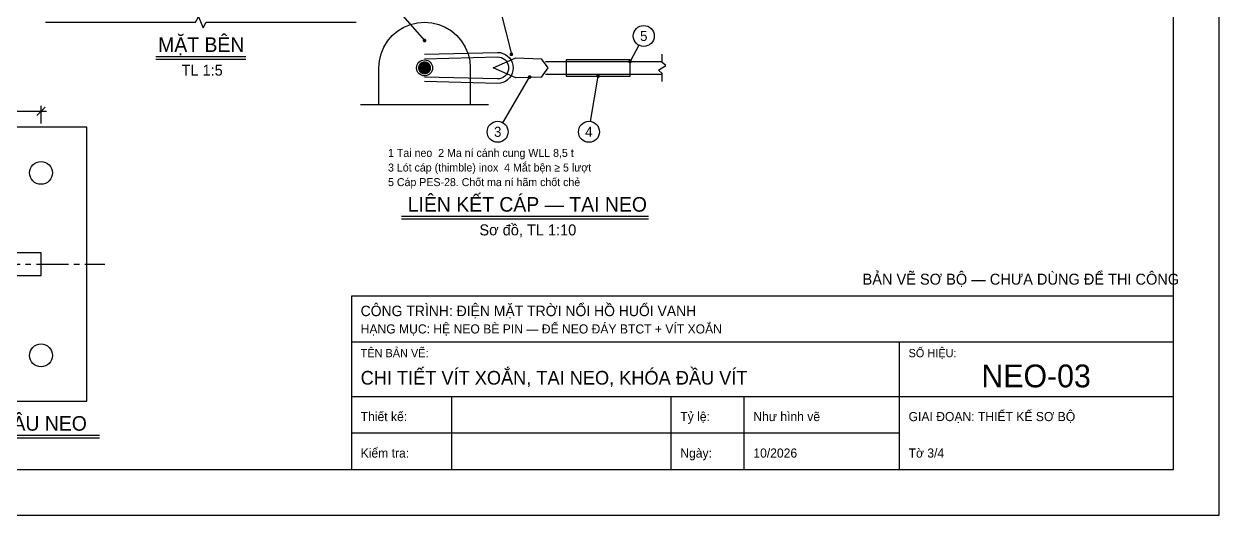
# Model space of a CAD drawing. Extents: x 0 to 45000, y 0 to 7425.
# Drawn here: x 26956 to 33500, y 0 to 2691 of the extents above; entities that cross this region are included whole.
import ezdxf

# ---------------------------------------------------------------- set-up
doc = ezdxf.new("R2010")
doc.units = 0
doc.header["$LTSCALE"] = 25
doc.linetypes.add('CENTER', pattern=[10.6, 7, -1.2, 1.2, -1.2])
for name, color, linetype in [('BT', 7, 'CONTINUOUS'), ('BT_N', 7, 'CONTINUOUS'), ('CAP', 6, 'CONTINUOUS'), ('DIM', 8, 'CONTINUOUS'), ('KHUNG', 7, 'CONTINUOUS'), ('KHUNG_M', 7, 'CONTINUOUS'), ('TB', 8, 'CONTINUOUS'), ('TEXT', 7, 'CONTINUOUS'), ('THEP', 1, 'CONTINUOUS'), ('THEPHINH', 5, 'CONTINUOUS'), ('TRUC', 1, 'CENTER')]:
    doc.layers.add(name, color=color, linetype=linetype)
doc.styles.add('VN', font='arial.ttf', dxfattribs={"width": 0.95})

msp = doc.modelspace()

# ---------------------------------------------------------------- linework, layer by layer
at = {"layer": 'BT'}
msp.add_line((28800, 2250), (29500, 2250), dxfattribs=at)
at = {"layer": 'BT_N'}
msp.add_lwpolyline([(27075, 2700), (27895, 2700), (27912.5, 2730), (27937.5, 2670), (27955, 2700), (28775, 2700)], dxfattribs=at)
at = {"layer": 'CAP'}
for p, q in [((29812.5, 2485), (30450, 2485)), ((29812.5, 2415), (30450, 2415))]:
    msp.add_line(p, q, dxfattribs=at)
for points in [[(29525, 2450), (29650, 2505), (29787.5, 2500), (29825, 2450), (29787.5, 2400), (29650, 2395), (29525, 2450)], [(30450, 2375), (30450, 2420), (30430, 2437.5), (30470, 2462.5), (30450, 2480), (30450, 2525)]]:
    msp.add_lwpolyline(points, dxfattribs=at)
msp.add_lwpolyline([(29925, 2405), (30275, 2405), (30275, 2495), (29925, 2495)], close=True, dxfattribs=at)
at = {"layer": 'DIM'}
for p, q in [((28988.2, 2782), (29150, 2600)), ((29563.9, 2769.2), (29625, 2525)), ((30322.8, 2574.3), (30275, 2485)), ((29579, 2149.7), (29725, 2400)), ((30059.3, 2156.7), (30100, 2405)), ((27027.5, 2190), (27072.5, 2235)), ((27050, 2145), (27050, 2242.5)), ((26020, 2212.5), (27080, 2212.5))]:
    msp.add_line(p, q, dxfattribs=at)
at = {"layer": 'DIM', "const_width": 10}
for points in [[(29155, 2600, 1), (29145, 2600, 1)], [(29630, 2525, 1), (29620, 2525, 1)], [(30280, 2485, 1), (30270, 2485, 1)], [(29730, 2400, 1), (29720, 2400, 1)], [(30105, 2405, 1), (30095, 2405, 1)]]:
    msp.add_lwpolyline(points, format="xyb", close=True, dxfattribs=at)
at = {"layer": 'KHUNG'}
for points in [[(23625, 250), (33250, 250), (33250, 7175), (23625, 7175)], [(28750, 250), (33250, 250), (33250, 1200), (28750, 1200)]]:
    msp.add_lwpolyline(points, close=True, dxfattribs=at)
at = {"layer": 'KHUNG_M'}
for p, q in [((28750, 950), (33250, 950)), ((31750, 250), (31750, 950)), ((28750, 650), (33250, 650)), ((29300, 250), (29300, 650)), ((30500, 250), (30500, 650)), ((30900, 250), (30900, 650)), ((28750, 450), (31750, 450))]:
    msp.add_line(p, q, dxfattribs=at)
msp.add_lwpolyline([(23000, 0), (33500, 0), (33500, 7425), (23000, 7425)], close=True, dxfattribs=at)
at = {"layer": 'TB'}
for points in [[(29150, 2525), (29550, 2535), (29564.8, 2533.7), (29579.1, 2529.9), (29592.5, 2523.6), (29604.6, 2515.1), (29615.1, 2504.6), (29623.6, 2492.5), (29629.9, 2479.1), (29633.7, 2464.8), (29635, 2450), (29633.7, 2435.2), (29629.9, 2420.9), (29623.6, 2407.5), (29615.1, 2395.4), (29604.6, 2384.9), (29592.5, 2376.4), (29579.1, 2370.1), (29564.8, 2366.3), (29550, 2365), (29150, 2375)], [(29150, 2500), (29550, 2510), (29560.4, 2509.1), (29570.5, 2506.4), (29580, 2502), (29588.6, 2496), (29596, 2488.6), (29602, 2480), (29606.4, 2470.5), (29609.1, 2460.4), (29610, 2450), (29609.1, 2439.6), (29606.4, 2429.5), (29602, 2420), (29596, 2411.4), (29588.6, 2404), (29580, 2398), (29570.5, 2393.6), (29560.4, 2390.9), (29550, 2390), (29150, 2400)]]:
    msp.add_lwpolyline(points, dxfattribs=at)
at = {"layer": 'TB', "const_width": 35.8}
msp.add_lwpolyline([(29167.9, 2450, 1), (29132.1, 2450, 1)], format="xyb", close=True, dxfattribs=at)
at = {"layer": 'TEXT'}
for p, q in [((27679, 2512.5), (28171, 2512.5)), ((27679, 2497.5), (28171, 2497.5)), ((29024.1, 1637.5), (30375.9, 1637.5)), ((29024.1, 1622.5), (30375.9, 1622.5)), ((25729, 437.5), (27371, 437.5)), ((25729, 422.5), (27371, 422.5))]:
    msp.add_line(p, q, dxfattribs=at)
for centre in [(30350, 2625), (29550, 2100), (30050, 2100)]:
    msp.add_circle(centre, 57.5, dxfattribs=at)
at = {"layer": 'THEP'}
for centre in [(27050, 1875), (27050, 875)]:
    msp.add_circle(centre, 62.5, dxfattribs=at)
at = {"layer": 'THEPHINH'}
msp.add_lwpolyline([(28900, 2250), (28900, 2450), (28903.1, 2489.1), (28912.2, 2527.3), (28927.2, 2563.5), (28947.7, 2596.9), (28973.2, 2626.8), (29003.1, 2652.3), (29036.5, 2672.8), (29072.7, 2687.8), (29110.9, 2696.9), (29150, 2700), (29189.1, 2696.9), (29227.3, 2687.8), (29263.5, 2672.8), (29296.9, 2652.3), (29326.8, 2626.8), (29352.3, 2596.9), (29372.8, 2563.5), (29387.8, 2527.3), (29396.9, 2489.1), (29400, 2450), (29400, 2250)], dxfattribs=at)
for points in [[(25800, 625), (27300, 625), (27300, 2125), (25800, 2125)], [(26050, 1312.5), (27050, 1312.5), (27050, 1437.5), (26050, 1437.5)]]:
    msp.add_lwpolyline(points, close=True, dxfattribs=at)
msp.add_circle((29150, 2450), 43.8, dxfattribs=at)
at = {"layer": 'TRUC'}
msp.add_line((25700, 1375), (27400, 1375), dxfattribs=at)

# ---------------------------------------------------------------- texts
at = {"layer": 'TEXT', "style": 'VN', "width": 0.95}
for s, height, p in [('MẶT BÊN', 80, (27691.3, 2537.5)), ('5', 55, (30329.8, 2597.5)), ('TL 1:5', 60, (27819.3, 2407.5)), ('3', 55, (29530.1, 2072.5)), ('4', 55, (30029.1, 2072.5)), ('1 Tai neo  2 Ma ní cánh cung WLL 8,5 t', 43.75, (28950, 1962.5)), ('3 Lót cáp (thimble) inox  4 Mắt bện ≥ 5 lượt', 43.75, (28950, 1882.5)), ('5 Cáp PES-28. Chốt ma ní hãm chốt chẻ', 43.75, (28950, 1802.5)), ('LIÊN KẾT CÁP — TAI NEO', 80, (29057.9, 1662.5)), ('Sơ đồ, TL 1:10', 60, (29450.3, 1532.5)), ('BẢN VẼ SƠ BỘ — CHƯA DÙNG ĐỂ THI CÔNG', 60, (31548.1, 1262.5)), ('CÔNG TRÌNH: ĐIỆN MẶT TRỜI NỔI HỒ HUỔI VANH', 57.5, (28800, 1090)), ('HẠNG MỤC: HỆ NEO BÈ PIN — ĐẾ NEO ĐÁY BTCT + VÍT XOẮN', 50, (28800, 995)), ('TÊN BẢN VẼ:', 45, (28800, 865)), ('SỐ HIỆU:', 45, (31800, 865)), ('CHI TIẾT VÍT XOẮN, TAI NEO, KHÓA ĐẦU VÍT', 75, (28800, 715)), ('NEO-03', 125, (32198.6, 700)), ('BẢN CHÔN PL20 + 4 RÂU NEO', 80, (25770, 462.5)), ('Thiết kế:', 50, (28800, 515)), ('Tỷ lệ:', 50, (30550, 515)), ('Như hình vẽ', 50, (30950, 515)), ('GIAI ĐOẠN: THIẾT KẾ SƠ BỘ', 50, (31800, 515)), ('Kiểm tra:', 50, (28800, 315)), ('Ngày:', 50, (30550, 315)), ('10/2026', 50, (30950, 315)), ('Tờ 3/4', 50, (31800, 315))]:
    msp.add_text(s, height=height, dxfattribs=at).set_placement(p)

doc.saveas('drawing.dxf')
